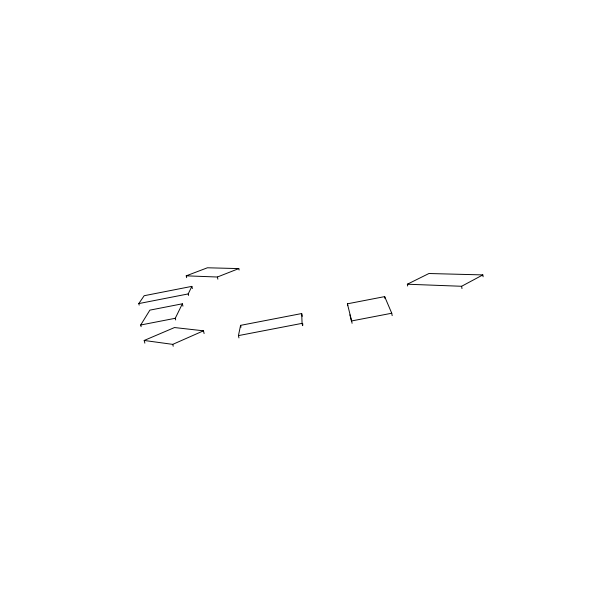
<?xml version="1.0" encoding="UTF-8"?>
<svg xmlns="http://www.w3.org/2000/svg" width="614" height="614" viewBox="0 0 614 614"><rect width="100%" height="100%" fill="white"/><g stroke="black" fill="none" stroke-linecap="round" stroke-linejoin="round"><path stroke-width="0.92" d="M238.953 337.9L238.439 335.612L240.588 325.351L301.681 313.547L302.249 316.325M188.567 295.441L188.206 293.922L191.867 286.37L144.175 295.718L138.787 303.585L139.171 305.097M175.681 319.963L175.274 318.282L182.366 303.8L149.87 310.139L140.698 325.006L141.12 326.671M407.673 286.024L407.358 284.221L461.613 286.277L482.827 274.911L483.111 276.768M407.358 284.221L428.925 273.514L482.827 274.911M144.858 343.142L144.183 340.463L172.749 344.37L203.472 330.808L204.109 333.525M144.183 340.463L174.506 327.546L203.472 330.808M186.664 277.674L186.226 275.832L217.379 277.014L238.8 268.594L239.107 270.007M186.226 275.832L207.425 267.781L238.8 268.594M138.787 303.585L188.206 293.922M140.698 325.006L175.274 318.282M347.762 305.665L347.409 303.815L384.663 296.616L391.747 313.232L392.177 315.627M238.439 335.612L302.08 323.355L301.681 313.547M347.409 303.815L351.63 320.945L391.747 313.232M349.911 314.844L351.484 321.245M172.749 344.37L173.209 346.235M182.366 303.8L182.934 306.171M191.867 286.37L192.389 288.572M217.379 277.014L217.87 279.17M240.588 325.351L241.003 327.185M302.08 323.355L302.548 325.658M351.63 320.945L352.083 323.325M384.663 296.616L385.001 298.473M461.613 286.277L461.974 288.572M302.71 323.578L302.786 325.389"/></g></svg>
